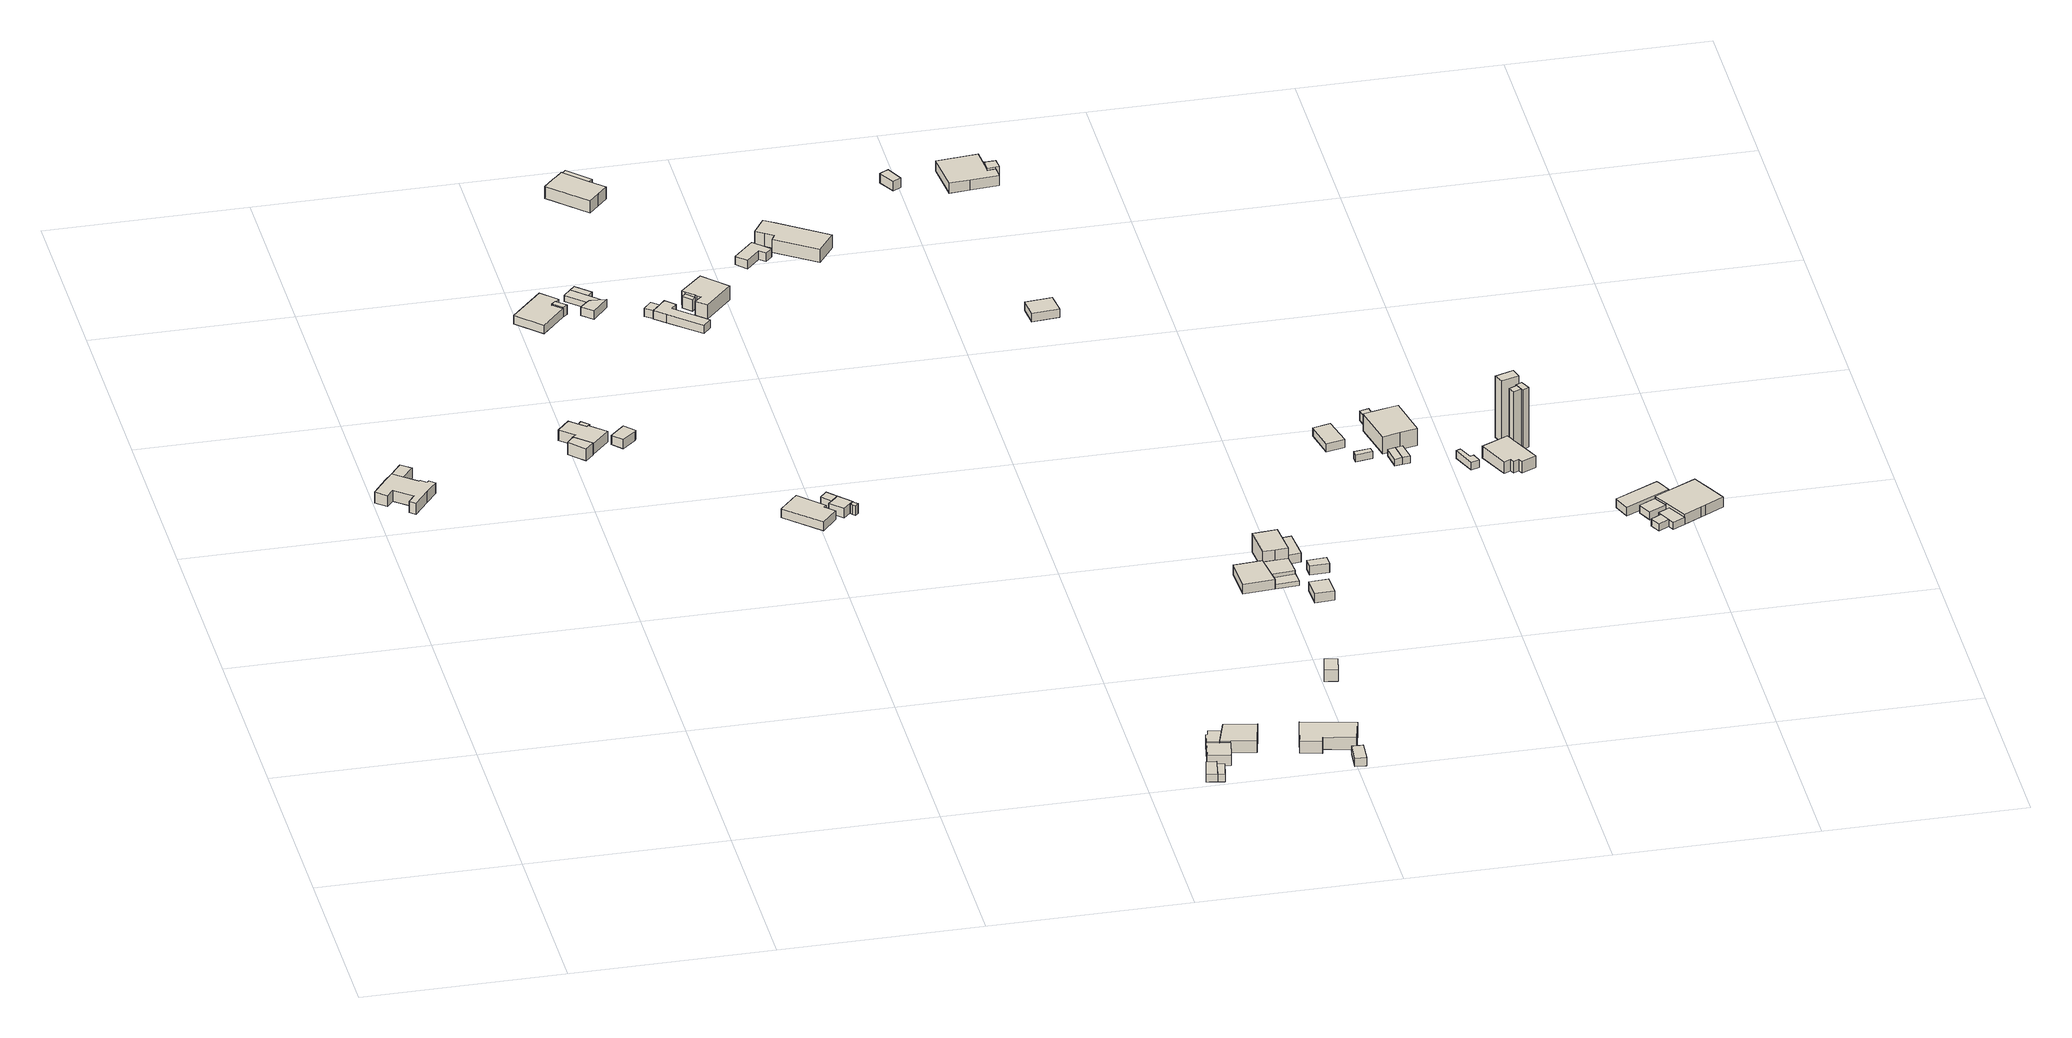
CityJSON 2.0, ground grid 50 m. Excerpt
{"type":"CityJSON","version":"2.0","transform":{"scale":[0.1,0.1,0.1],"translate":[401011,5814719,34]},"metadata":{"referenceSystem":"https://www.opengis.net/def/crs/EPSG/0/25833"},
"CityObjects":{
"building1":{"type":"Building","attributes":{"Gemeindeschluessel":"11000011","function":"31001_1010"},"address":[{"country":"Germany","locality":"Berlin","thoroughfareNumber":"14","thoroughfareName":"Verlängerte Waldowallee"}],"children":["building1-1","building1-2"]},
"building1-1":{"type":"BuildingPart","attributes":{"BezugspunktDach":"2200","measuredHeight":3.56,"storeysAboveGround":1},"parents":["building1"],"geometry":[{"type":"MultiSurface","lod":"1","boundaries":[[[0,1,2,3,4,5,6,7,8,9,10,11,12,13,14]],[[15,16,17,18,19,20,21,22,23,24,25,26,27,28,29]],[[15,29,14,13]],[[16,15,13,12]],[[30,31,12,11]],[[18,17,11,10]],[[19,18,10,9]],[[20,19,9,8]],[[21,20,8,7]],[[22,21,7,6]],[[23,22,6,5]],[[24,23,5,4]],[[25,24,4,3]],[[26,25,3,2]],[[27,26,2,1]],[[28,27,1,0]],[[29,28,0,14]],[[32,17,16,31,30]]]}]},
"building1-2":{"type":"BuildingPart","attributes":{"BezugspunktDach":"2200","measuredHeight":2.98,"storeysAboveGround":1},"parents":["building1"],"geometry":[{"type":"Solid","lod":"1","boundaries":[[[[30,33,34,31]],[[35,36,17,16]],[[35,16,31,34]],[[36,35,34,33]],[[17,36,33,30]],[[17,30,31,16]]]]}]},
"building2":{"type":"Building","attributes":{"Gemeindeschluessel":"11000011","BezugspunktDach":"2200","function":"51009_1610","measuredHeight":3.35,"storeysAboveGround":0},"address":[{"country":"Germany","locality":"Berlin"}],"geometry":[{"type":"Solid","lod":"1","boundaries":[[[[37,38,39,40]],[[41,42,43,44]],[[41,44,40,39]],[[42,41,39,38]],[[43,42,38,37]],[[44,43,37,40]]]]}]},
"building3":{"type":"Building","attributes":{"Gemeindeschluessel":"11000011","BezugspunktDach":"2200","function":"31001_1010","measuredHeight":2.87,"storeysAboveGround":1},"address":[{"country":"Germany","locality":"Berlin","thoroughfareNumber":"10","thoroughfareName":"Agavensteig"}],"geometry":[{"type":"Solid","lod":"1","boundaries":[[[[45,46,47,48,49,50,51,52,53,54]],[[55,56,57,58,59,60,61,62,63,64]],[[55,64,54,53]],[[56,55,53,52]],[[57,56,52,51]],[[58,57,51,50]],[[59,58,50,49]],[[60,59,49,48]],[[61,60,48,47]],[[62,61,47,46]],[[63,62,46,45]],[[64,63,45,54]]]]}]},
"building4":{"type":"Building","attributes":{"Gemeindeschluessel":"11000011","BezugspunktDach":"2200","function":"51009_1610","measuredHeight":2.62,"storeysAboveGround":0},"address":[{"country":"Germany","locality":"Berlin"}],"geometry":[{"type":"Solid","lod":"1","boundaries":[[[[65,66,67,68,69]],[[70,71,72,73,74]],[[70,74,69,68]],[[71,70,68,67]],[[72,71,67,66]],[[73,72,66,65]],[[74,73,65,69]]]]}]},
"building5":{"type":"Building","attributes":{"Gemeindeschluessel":"11000011","BezugspunktDach":"2200","function":"31001_2463","measuredHeight":2.5,"storeysAboveGround":1},"address":[{"country":"Germany","locality":"Berlin","thoroughfareNumber":"10 (1)","thoroughfareName":"Agavensteig"}],"geometry":[{"type":"Solid","lod":"1","boundaries":[[[[75,76,77,78,79]],[[80,81,82,83,84]],[[80,84,79,78]],[[81,80,78,77]],[[82,81,77,76]],[[83,82,76,75]],[[84,83,75,79]]]]}]},
"building6":{"type":"Building","attributes":{"Gemeindeschluessel":"11000011","BezugspunktDach":"2200","function":"31001_1010","measuredHeight":2.31,"storeysAboveGround":1},"address":[{"country":"Germany","locality":"Berlin","thoroughfareNumber":"17","thoroughfareName":"Birkenknick"}],"geometry":[{"type":"Solid","lod":"1","boundaries":[[[[85,86,87,88,89,90,91]],[[92,93,94,95,96,97,98]],[[92,98,91,90]],[[93,92,90,89]],[[94,93,89,88]],[[95,94,88,87]],[[96,95,87,86]],[[97,96,86,85]],[[98,97,85,91]]]]}]},
"building7":{"type":"Building","attributes":{"Gemeindeschluessel":"11000011","BezugspunktDach":"2200","function":"51009_1610","measuredHeight":2.62,"storeysAboveGround":0},"address":[{"country":"Germany","locality":"Berlin"}],"geometry":[{"type":"Solid","lod":"1","boundaries":[[[[99,100,101,102]],[[94,103,96,95]],[[94,95,102,101]],[[103,94,101,100]],[[96,103,100,99]],[[95,96,99,102]]]]}]},
"building8":{"type":"Building","attributes":{"Gemeindeschluessel":"11000011","BezugspunktDach":"2200","function":"31001_1010","measuredHeight":2.4,"storeysAboveGround":1},"address":[{"country":"Germany","locality":"Berlin","thoroughfareNumber":"6","thoroughfareName":"Verlängerte Waldowallee"}],"geometry":[{"type":"Solid","lod":"1","boundaries":[[[[104,105,106,107,108,109]],[[110,111,112,113,114,115]],[[110,115,109,108]],[[111,110,108,107]],[[112,111,107,106]],[[113,112,106,105]],[[114,113,105,104]],[[115,114,104,109]]]]}]},
"building9":{"type":"Building","attributes":{"Gemeindeschluessel":"11000011","function":"31001_2143"},"address":[{"country":"Germany","locality":"Berlin","thoroughfareNumber":"17 (1)","thoroughfareName":"Birkenknick"}],"children":["building9-1","building9-2"]},
"building9-1":{"type":"BuildingPart","attributes":{"BezugspunktDach":"2200","measuredHeight":2.36,"storeysAboveGround":1},"parents":["building9"],"geometry":[{"type":"MultiSurface","lod":"1","boundaries":[[[116,117,118,119]],[[120,121,122,123]],[[120,123,119,118]],[[124,125,118,117]],[[122,121,117,116]],[[123,122,116,119]],[[121,120,125,124]]]}]},
"building9-2":{"type":"BuildingPart","attributes":{"BezugspunktDach":"2200","measuredHeight":1.68,"storeysAboveGround":1},"parents":["building9"],"geometry":[{"type":"Solid","lod":"1","boundaries":[[[[125,124,126,127]],[[128,121,120,129]],[[128,129,127,126]],[[121,128,126,124]],[[129,120,125,127]],[[121,124,125,120]]]]}]},
"building10":{"type":"Building","attributes":{"Gemeindeschluessel":"11000011","BezugspunktDach":"2200","function":"51009_1610","measuredHeight":1.44,"storeysAboveGround":0},"address":[{"country":"Germany","locality":"Berlin"}],"geometry":[{"type":"Solid","lod":"1","boundaries":[[[[130,131,132,126]],[[133,134,135,136]],[[133,136,126,132]],[[134,133,132,131]],[[135,134,131,130]],[[136,135,130,126]]]]}]},
"building11":{"type":"Building","attributes":{"Gemeindeschluessel":"11000011","BezugspunktDach":"2200","function":"31001_2143","measuredHeight":2.61,"storeysAboveGround":1},"address":[{"country":"Germany","locality":"Berlin","thoroughfareNumber":"14 (1)","thoroughfareName":"Verlängerte Waldowallee"}],"geometry":[{"type":"Solid","lod":"1","boundaries":[[[[137,138,139,140]],[[141,142,143,144]],[[141,144,140,139]],[[142,141,139,138]],[[143,142,138,137]],[[144,143,137,140]]]]}]},
"building12":{"type":"Building","attributes":{"Gemeindeschluessel":"11000011","BezugspunktDach":"2200","function":"31001_2143","measuredHeight":2.67,"storeysAboveGround":1},"address":[{"country":"Germany","locality":"Berlin","thoroughfareNumber":"14 (2)","thoroughfareName":"Verlängerte Waldowallee"}],"geometry":[{"type":"Solid","lod":"1","boundaries":[[[[145,146,147,138,137,148]],[[143,142,149,150,151,152]],[[143,152,148,137]],[[142,143,137,138]],[[149,142,138,147]],[[150,149,147,146]],[[151,150,146,145]],[[152,151,145,148]]]]}]},
"building13":{"type":"Building","attributes":{"Gemeindeschluessel":"11000011","BezugspunktDach":"2200","function":"31001_2143","measuredHeight":2.68,"storeysAboveGround":1},"address":[{"country":"Germany","locality":"Berlin","thoroughfareNumber":"14 (3)","thoroughfareName":"Verlängerte Waldowallee"}],"geometry":[{"type":"Solid","lod":"1","boundaries":[[[[153,154,155,156,147,146]],[[157,158,159,160,161,162]],[[157,162,146,147]],[[158,157,147,156]],[[159,158,156,155]],[[160,159,155,154]],[[161,160,154,153]],[[162,161,153,146]]]]}]},
"building14":{"type":"Building","attributes":{"Gemeindeschluessel":"11000011","BezugspunktDach":"2200","function":"51009_1610","measuredHeight":2.17,"storeysAboveGround":0},"address":[{"country":"Germany","locality":"Berlin"}],"geometry":[{"type":"Solid","lod":"1","boundaries":[[[[163,164,165,166]],[[167,168,169,170]],[[167,170,166,165]],[[168,167,165,164]],[[169,168,164,163]],[[170,169,163,166]]]]}]},
"building15":{"type":"Building","attributes":{"Gemeindeschluessel":"11000011","BezugspunktDach":"2200","function":"31001_2463","measuredHeight":2.28,"storeysAboveGround":1},"address":[{"country":"Germany","locality":"Berlin","thoroughfareNumber":"14C (1)","thoroughfareName":"Verlängerte Waldowallee"}],"geometry":[{"type":"Solid","lod":"1","boundaries":[[[[171,172,173,174,175,176,164,163]],[[177,178,179,180,181,182,183,184]],[[177,184,163,164]],[[178,177,164,176]],[[179,178,176,175]],[[180,179,175,174]],[[181,180,174,173]],[[182,181,173,172]],[[183,182,172,171]],[[184,183,171,163]]]]}]},
"building16":{"type":"Building","attributes":{"Gemeindeschluessel":"11000011","BezugspunktDach":"2200","function":"51009_1610","measuredHeight":3.14,"storeysAboveGround":0},"address":[{"country":"Germany","locality":"Berlin"}],"geometry":[{"type":"Solid","lod":"1","boundaries":[[[[185,186,187,188]],[[189,190,191,192]],[[189,192,188,187]],[[190,189,187,186]],[[191,190,186,185]],[[192,191,185,188]]]]}]},
"building17":{"type":"Building","attributes":{"Gemeindeschluessel":"11000011","function":"31001_1010"},"address":[{"country":"Germany","locality":"Berlin","thoroughfareNumber":"8A","thoroughfareName":"Eibenallee"}],"children":["building17-1","building17-2"]},
"building17-1":{"type":"BuildingPart","attributes":{"BezugspunktDach":"2200","measuredHeight":3.75,"storeysAboveGround":1},"parents":["building17"],"geometry":[{"type":"MultiSurface","lod":"1","boundaries":[[[193,194,195,196,197,198,199,200,201]],[[202,203,204,205,206,207,208,209,210]],[[202,210,201,200]],[[203,202,200,199]],[[204,203,199,198]],[[205,204,198,197]],[[211,212,205,197,196]],[[207,206,196,195]],[[208,207,195,194]],[[209,208,194,193]],[[210,209,193,201]],[[206,205,212,211]]]}]},
"building17-2":{"type":"BuildingPart","attributes":{"BezugspunktDach":"2200","measuredHeight":2.92,"storeysAboveGround":1},"parents":["building17"],"geometry":[{"type":"Solid","lod":"1","boundaries":[[[[211,213,214,212]],[[215,216,206,205]],[[215,205,212,214]],[[216,215,214,213]],[[206,216,213,211]],[[205,206,211,212]]]]}]},
"building18":{"type":"Building","attributes":{"Gemeindeschluessel":"11000011","BezugspunktDach":"2200","function":"31001_1010","measuredHeight":4.3,"storeysAboveGround":1},"address":[{"country":"Germany","locality":"Berlin","thoroughfareNumber":"9","thoroughfareName":"Eibenallee"}],"geometry":[{"type":"Solid","lod":"1","boundaries":[[[[217,218,219,220,221,222,223,224,225,226]],[[227,228,229,230,231,232,233,234,235,236]],[[227,236,226,225]],[[228,227,225,224]],[[229,228,224,223]],[[230,229,223,222]],[[231,230,222,221]],[[232,231,221,220]],[[233,232,220,219]],[[234,233,219,218]],[[235,234,218,217]],[[236,235,217,226]]]]}]},
"building19":{"type":"Building","attributes":{"Gemeindeschluessel":"11000011","BezugspunktDach":"2200","function":"31001_1010","measuredHeight":2.19,"storeysAboveGround":1},"address":[{"country":"Germany","locality":"Berlin","thoroughfareNumber":"24A (1)","thoroughfareName":"Verlängerte Waldowallee"}],"geometry":[{"type":"Solid","lod":"1","boundaries":[[[[237,238,239,240,241]],[[242,243,244,245,246]],[[242,246,241,240]],[[243,242,240,239]],[[244,243,239,238]],[[245,244,238,237]],[[246,245,237,241]]]]}]},
"building20":{"type":"Building","attributes":{"Gemeindeschluessel":"11000011","BezugspunktDach":"2200","function":"51009_1610","measuredHeight":2.13,"storeysAboveGround":0},"address":[{"country":"Germany","locality":"Berlin"}],"geometry":[{"type":"Solid","lod":"1","boundaries":[[[[247,248,238,237]],[[244,249,250,245]],[[244,245,237,238]],[[249,244,238,248]],[[250,249,248,247]],[[245,250,247,237]]]]}]},
"building21":{"type":"Building","attributes":{"Gemeindeschluessel":"11000011","function":"31001_1010"},"address":[{"country":"Germany","locality":"Berlin","thoroughfareNumber":"24A","thoroughfareName":"Verlängerte Waldowallee"}],"children":["building21-1","building21-2","building21-3"]},
"building21-1":{"type":"BuildingPart","attributes":{"BezugspunktDach":"2200","measuredHeight":3.64,"storeysAboveGround":1},"parents":["building21"],"geometry":[{"type":"MultiSurface","lod":"1","boundaries":[[[251,252,253,254,255,256]],[[257,258,259,260,261,262]],[[263,264,262,256,255]],[[258,257,255,254]],[[259,258,254,253]],[[260,259,253,252]],[[261,260,252,251]],[[265,266,261,251,256]],[[257,262,264,263]],[[262,261,266,265]]]}]},
"building21-2":{"type":"BuildingPart","attributes":{"BezugspunktDach":"2200","measuredHeight":3.01,"storeysAboveGround":1},"parents":["building21"],"geometry":[{"type":"MultiSurface","lod":"1","boundaries":[[[264,263,267,268,269,270]],[[271,272,273,257,262,274]],[[271,274,270,269]],[[272,271,269,268]],[[273,272,268,267]],[[257,273,267,263]],[[275,276,265,262,264,270]],[[257,263,264,262]],[[274,277,262,265,276,275]]]}]},
"building21-3":{"type":"BuildingPart","attributes":{"BezugspunktDach":"2200","measuredHeight":2.93,"storeysAboveGround":1},"parents":["building21"],"geometry":[{"type":"MultiSurface","lod":"1","boundaries":[[[278,266,276,279]],[[274,261,280,281]],[[274,281,279,276]],[[280,261,266,278]],[[281,280,278,279]],[[261,262,265,266]],[[274,276,265,262]]]}]},
"building22":{"type":"Building","attributes":{"Gemeindeschluessel":"11000011","BezugspunktDach":"2200","function":"31001_2463","measuredHeight":2.27,"storeysAboveGround":1},"address":[{"country":"Germany","locality":"Berlin","thoroughfareNumber":"4 (1)","thoroughfareName":"Eibenallee"}],"geometry":[{"type":"Solid","lod":"1","boundaries":[[[[282,283,284,285,286,287,288]],[[289,290,291,292,293,294,295]],[[289,295,288,287]],[[290,289,287,286]],[[291,290,286,285]],[[292,291,285,284]],[[293,292,284,283]],[[294,293,283,282]],[[295,294,282,288]]]]}]},
"building23":{"type":"Building","attributes":{"Gemeindeschluessel":"11000011","BezugspunktDach":"2200","function":"31001_1010","measuredHeight":3.53,"storeysAboveGround":1},"address":[{"country":"Germany","locality":"Berlin","thoroughfareNumber":"4","thoroughfareName":"Eibenallee"}],"geometry":[{"type":"Solid","lod":"1","boundaries":[[[[296,297,298,299,300,301,302,303]],[[304,305,306,307,308,309,310,311]],[[304,311,303,302]],[[305,304,302,301]],[[306,305,301,300]],[[307,306,300,299]],[[308,307,299,298]],[[309,308,298,297]],[[310,309,297,296]],[[311,310,296,303]]]]}]},
"building24":{"type":"Building","attributes":{"Gemeindeschluessel":"11000011","BezugspunktDach":"2200","function":"31001_1010","measuredHeight":4,"storeysAboveGround":1},"address":[{"country":"Germany","locality":"Berlin","thoroughfareNumber":"24","thoroughfareName":"Verlängerte Waldowallee"}],"geometry":[{"type":"Solid","lod":"1","boundaries":[[[[312,313,314,315,316,317,318,319]],[[320,321,322,323,324,325,326,327]],[[320,327,319,318]],[[321,320,318,317]],[[322,321,317,316]],[[323,322,316,315]],[[324,323,315,314]],[[325,324,314,313]],[[326,325,313,312]],[[327,326,312,319]]]]}]},
"building25":{"type":"Building","attributes":{"Gemeindeschluessel":"11000011","BezugspunktDach":"2200","function":"31001_2723","measuredHeight":2.28,"storeysAboveGround":1},"address":[{"country":"Germany","locality":"Berlin","thoroughfareNumber":"24 (1)","thoroughfareName":"Verlängerte Waldowallee"}],"geometry":[{"type":"Solid","lod":"1","boundaries":[[[[328,329,330,331]],[[332,333,334,335]],[[332,335,331,330]],[[333,332,330,329]],[[334,333,329,328]],[[335,334,328,331]]]]}]},
"building26":{"type":"Building","attributes":{"Gemeindeschluessel":"11000011","BezugspunktDach":"2200","function":"31001_2463","measuredHeight":3.13,"storeysAboveGround":1},"address":[{"country":"Germany","locality":"Berlin","thoroughfareNumber":"24 (2)","thoroughfareName":"Verlängerte Waldowallee"}],"geometry":[{"type":"Solid","lod":"1","boundaries":[[[[336,337,338,339]],[[340,341,342,343]],[[340,343,339,338]],[[341,340,338,337]],[[342,341,337,336]],[[343,342,336,339]]]]}]},
"building27":{"type":"Building","attributes":{"Gemeindeschluessel":"11000011","function":"31001_1010"},"address":[{"country":"Germany","locality":"Berlin","thoroughfareNumber":"1","thoroughfareName":"Birkenallee"}],"children":["building27-1","building27-2"]},
"building27-1":{"type":"BuildingPart","attributes":{"BezugspunktDach":"2200","measuredHeight":2.64,"storeysAboveGround":1},"parents":["building27"],"geometry":[{"type":"Solid","lod":"1","boundaries":[[[[344,345,346,347]],[[348,349,350,351]],[[348,351,347,346]],[[349,348,346,345],[352,353,354,348]],[[350,349,345,344]],[[351,350,344,347]],[[353,352,348,354]]]]}]},
"building27-2":{"type":"BuildingPart","attributes":{"BezugspunktDach":"2200","measuredHeight":2.24,"storeysAboveGround":1},"parents":["building27"],"geometry":[{"type":"MultiSurface","lod":"1","boundaries":[[[353,355,356,354]],[[357,358,352,348]],[[357,348,354,356]],[[358,357,356,355]],[[352,358,355,353]],[[352,353,354,348,359]]]}]},
"building28":{"type":"Building","attributes":{"Gemeindeschluessel":"11000011","BezugspunktDach":"2200","function":"51009_1610","measuredHeight":1.29,"storeysAboveGround":0},"address":[{"country":"Germany","locality":"Berlin"}],"geometry":[{"type":"Solid","lod":"1","boundaries":[[[[360,361,362,363]],[[358,364,349,352]],[[358,352,363,362]],[[364,358,362,361]],[[349,364,361,360]],[[352,349,360,363]]]]}]},
"building29":{"type":"Building","attributes":{"Gemeindeschluessel":"11000011","BezugspunktDach":"2200","function":"31001_1010","measuredHeight":5.59,"storeysAboveGround":1},"address":[{"country":"Germany","locality":"Berlin","thoroughfareNumber":"1A","thoroughfareName":"Birkenallee"}],"geometry":[{"type":"Solid","lod":"1","boundaries":[[[[365,366,367,368,369,370,371]],[[372,373,374,357,375,376,377]],[[372,377,371,370]],[[373,372,370,369]],[[374,373,369,368]],[[357,374,368,367]],[[375,357,367,366]],[[376,375,366,365]],[[377,376,365,371]]]]}]},
"building30":{"type":"Building","attributes":{"Gemeindeschluessel":"11000011","BezugspunktDach":"2200","function":"51009_1610","measuredHeight":2.47,"storeysAboveGround":0},"address":[{"country":"Germany","locality":"Berlin"}],"geometry":[{"type":"Solid","lod":"1","boundaries":[[[[378,379,380,381]],[[382,383,384,385]],[[382,385,381,380]],[[383,382,380,379]],[[384,383,379,378]],[[385,384,378,381]]]]}]},
"building31":{"type":"Building","attributes":{"Gemeindeschluessel":"11000011","BezugspunktDach":"2200","function":"51009_1610","measuredHeight":2.66,"storeysAboveGround":0},"address":[{"country":"Germany","locality":"Berlin"}],"geometry":[{"type":"Solid","lod":"1","boundaries":[[[[386,387,388,389]],[[390,391,392,393]],[[390,393,389,388]],[[391,390,388,387]],[[392,391,387,386]],[[393,392,386,389]]]]}]},
"building32":{"type":"Building","attributes":{"Gemeindeschluessel":"11000011","BezugspunktDach":"2200","function":"31001_2723","measuredHeight":2.44,"storeysAboveGround":1},"address":[{"country":"Germany","locality":"Berlin","thoroughfareNumber":"15A (1)","thoroughfareName":"Verlängerte Waldowallee"}],"geometry":[{"type":"Solid","lod":"1","boundaries":[[[[394,395,396,397]],[[398,399,374,373]],[[398,373,397,396]],[[399,398,396,395]],[[374,399,395,394]],[[373,374,394,397]]]]}]},
"building33":{"type":"Building","attributes":{"Gemeindeschluessel":"11000011","BezugspunktDach":"2200","function":"31001_1010","measuredHeight":2.35,"storeysAboveGround":1},"address":[{"country":"Germany","locality":"Berlin","thoroughfareNumber":"17","thoroughfareName":"Birkenallee"}],"geometry":[{"type":"Solid","lod":"1","boundaries":[[[[400,401,402,403]],[[404,405,406,407]],[[404,407,403,402]],[[405,404,402,401]],[[406,405,401,400]],[[407,406,400,403]]]]}]},
"building34":{"type":"Building","attributes":{"Gemeindeschluessel":"11000011","BezugspunktDach":"2200","function":"31001_2723","measuredHeight":2.56,"storeysAboveGround":1},"address":[{"country":"Germany","locality":"Berlin","thoroughfareNumber":"15 (1)","thoroughfareName":"Verlängerte Waldowallee"}],"geometry":[{"type":"Solid","lod":"1","boundaries":[[[[408,409,410,411]],[[412,413,414,415]],[[412,415,411,410]],[[413,412,410,409]],[[414,413,409,408]],[[415,414,408,411]]]]}]},
"building35":{"type":"Building","attributes":{"Gemeindeschluessel":"11000011","BezugspunktDach":"2200","function":"31001_1010","measuredHeight":3.48,"storeysAboveGround":1},"address":[{"country":"Germany","locality":"Berlin","thoroughfareNumber":"25, 27","thoroughfareName":"Birkenallee"}],"geometry":[{"type":"Solid","lod":"1","boundaries":[[[[416,417,418,419,420,421,422,423]],[[424,425,426,427,428,429,430,431]],[[424,431,423,422]],[[425,424,422,421]],[[426,425,421,420]],[[427,426,420,419]],[[428,427,419,418]],[[429,428,418,417]],[[430,429,417,416]],[[431,430,416,423]]]]}]},
"building36":{"type":"Building","attributes":{"Gemeindeschluessel":"11000011","BezugspunktDach":"2200","function":"51009_1610","measuredHeight":3.5,"storeysAboveGround":0},"address":[{"country":"Germany","locality":"Berlin"}],"geometry":[{"type":"Solid","lod":"1","boundaries":[[[[432,433,434,435,436]],[[437,438,439,440,441]],[[437,441,436,435]],[[438,437,435,434]],[[439,438,434,433]],[[440,439,433,432]],[[441,440,432,436]]]]}]},
"building37":{"type":"Building","attributes":{"Gemeindeschluessel":"11000011","BezugspunktDach":"2200","function":"31001_2143","measuredHeight":2.19,"storeysAboveGround":1},"address":[{"country":"Germany","locality":"Berlin","thoroughfareNumber":"242A (5)","thoroughfareName":"Köpenicker Allee"}],"geometry":[{"type":"Solid","lod":"1","boundaries":[[[[442,443,444,445]],[[446,447,448,449]],[[446,449,445,444]],[[447,446,444,443]],[[448,447,443,442]],[[449,448,442,445]]]]}]},
"building38":{"type":"Building","attributes":{"Gemeindeschluessel":"11000011","BezugspunktDach":"2200","function":"31001_2143","measuredHeight":1.85,"storeysAboveGround":1},"address":[{"country":"Germany","locality":"Berlin","thoroughfareNumber":"242A (4)","thoroughfareName":"Köpenicker Allee"}],"geometry":[{"type":"Solid","lod":"1","boundaries":[[[[450,451,452,453]],[[454,455,456,457]],[[454,457,453,452]],[[455,454,452,451]],[[456,455,451,450]],[[457,456,450,453]]]]}]},
"building39":{"type":"Building","attributes":{"Gemeindeschluessel":"11000011","BezugspunktDach":"2200","function":"31001_2143","measuredHeight":1.84,"storeysAboveGround":1},"address":[{"country":"Germany","locality":"Berlin","thoroughfareNumber":"242A (3)","thoroughfareName":"Köpenicker Allee"}],"geometry":[{"type":"Solid","lod":"1","boundaries":[[[[458,459,460,461]],[[462,463,464,465]],[[462,465,461,460]],[[463,462,460,459]],[[464,463,459,458]],[[465,464,458,461]]]]}]},
"building40":{"type":"Building","attributes":{"Gemeindeschluessel":"11000011","BezugspunktDach":"2200","function":"51009_1610","measuredHeight":1.86,"storeysAboveGround":0},"address":[{"country":"Germany","locality":"Berlin"}],"geometry":[{"type":"Solid","lod":"1","boundaries":[[[[459,466,467,460]],[[468,469,470,471]],[[468,471,460,467]],[[469,468,467,466]],[[470,469,466,459]],[[471,470,459,460]]]]}]},
"building41":{"type":"Building","attributes":{"Gemeindeschluessel":"11000011","BezugspunktDach":"2200","function":"31001_2143","measuredHeight":2.56,"storeysAboveGround":1},"address":[{"country":"Germany","locality":"Berlin","thoroughfareNumber":"242A (2)","thoroughfareName":"Köpenicker Allee"}],"geometry":[{"type":"Solid","lod":"1","boundaries":[[[[472,473,474,475]],[[476,477,478,479]],[[476,479,475,474]],[[477,476,474,473]],[[478,477,473,472]],[[479,478,472,475]]]]}]},
"building42":{"type":"Building","attributes":{"Gemeindeschluessel":"11000011","BezugspunktDach":"2200","function":"31001_1010","measuredHeight":6.48,"storeysAboveGround":1},"address":[{"country":"Germany","locality":"Berlin","thoroughfareNumber":"5A","thoroughfareName":"Birkenallee"}],"geometry":[{"type":"Solid","lod":"1","boundaries":[[[[480,481,482,483,484,485]],[[486,487,488,489,490,491]],[[486,491,485,484]],[[487,486,484,483]],[[488,487,483,482]],[[489,488,482,481]],[[490,489,481,480]],[[491,490,480,485]]]]}]},
"building43":{"type":"Building","attributes":{"Gemeindeschluessel":"11000011","BezugspunktDach":"2200","function":"31001_1010","measuredHeight":2.14,"storeysAboveGround":1},"address":[{"country":"Germany","locality":"Berlin","thoroughfareNumber":"3B (1)","thoroughfareName":"Birkenallee"}],"geometry":[{"type":"Solid","lod":"1","boundaries":[[[[492,493,494,495,496,497]],[[498,499,500,501,502,503]],[[498,503,497,496]],[[499,498,496,495]],[[500,499,495,494]],[[501,500,494,493]],[[502,501,493,492]],[[503,502,492,497]]]]}]},
"building44":{"type":"Building","attributes":{"Gemeindeschluessel":"11000011","BezugspunktDach":"2200","function":"31001_1010","measuredHeight":3.91,"storeysAboveGround":1},"address":[{"country":"Germany","locality":"Berlin","thoroughfareNumber":"3B","thoroughfareName":"Birkenallee"}],"geometry":[{"type":"Solid","lod":"1","boundaries":[[[[504,505,506,507,508,509,510,511,512,513,514]],[[515,516,517,518,519,520,521,522,523,524,525]],[[515,525,514,513]],[[516,515,513,512]],[[517,516,512,511]],[[518,517,511,510]],[[519,518,510,509]],[[520,519,509,508]],[[521,520,508,507]],[[522,521,507,506]],[[523,522,506,505]],[[524,523,505,504]],[[525,524,504,514]]]]}]},
"building45":{"type":"Building","attributes":{"Gemeindeschluessel":"11000011","BezugspunktDach":"2200","function":"51009_1610","measuredHeight":16.32,"storeysAboveGround":0},"address":[{"country":"Germany","locality":"Berlin"}],"geometry":[{"type":"Solid","lod":"1","boundaries":[[[[526,527,528,529]],[[530,531,532,533]],[[530,533,529,528]],[[531,530,528,527]],[[532,531,527,526]],[[533,532,526,529]]]]}]},
"building46":{"type":"Building","attributes":{"Gemeindeschluessel":"11000011","BezugspunktDach":"2200","function":"31001_2463","measuredHeight":16.76,"storeysAboveGround":1},"address":[{"country":"Germany","locality":"Berlin","thoroughfareNumber":"242A (1)","thoroughfareName":"Köpenicker Allee"}],"geometry":[{"type":"Solid","lod":"1","boundaries":[[[[534,535,536,537]],[[538,539,540,541]],[[538,541,537,536]],[[539,538,536,535]],[[540,539,535,534]],[[541,540,534,537]]]]}]},
"building47":{"type":"Building","attributes":{"Gemeindeschluessel":"11000011","BezugspunktDach":"2200","function":"31001_1010","measuredHeight":16.32,"storeysAboveGround":1},"address":[{"country":"Germany","locality":"Berlin","thoroughfareNumber":"3B (2)","thoroughfareName":"Birkenallee"}],"geometry":[{"type":"Solid","lod":"1","boundaries":[[[[528,527,542,543,544,545]],[[546,547,548,531,530,549]],[[546,549,545,544]],[[547,546,544,543]],[[548,547,543,542]],[[531,548,542,527]],[[530,531,527,528]],[[549,530,528,545]]]]}]},
"building48":{"type":"Building","attributes":{"Gemeindeschluessel":"11000011","BezugspunktDach":"2200","function":"51009_1610","measuredHeight":2.05,"storeysAboveGround":0},"address":[{"country":"Germany","locality":"Berlin"}],"geometry":[{"type":"Solid","lod":"1","boundaries":[[[[550,551,552,553]],[[554,555,556,557]],[[554,557,553,552]],[[555,554,552,551]],[[556,555,551,550]],[[557,556,550,553]]]]}]},
"building49":{"type":"Building","attributes":{"Gemeindeschluessel":"11000011","BezugspunktDach":"2200","function":"31001_2723","measuredHeight":2.4,"storeysAboveGround":1},"address":[{"country":"Germany","locality":"Berlin","thoroughfareNumber":"250 (1)","thoroughfareName":"Köpenicker Allee"}],"geometry":[{"type":"Solid","lod":"1","boundaries":[[[[558,559,560,561,562]],[[563,564,565,566,567]],[[563,567,562,561]],[[564,563,561,560]],[[565,564,560,559]],[[566,565,559,558]],[[567,566,558,562]]]]}]},
"building50":{"type":"Building","attributes":{"Gemeindeschluessel":"11000011","BezugspunktDach":"2200","function":"51009_1610","measuredHeight":2.05,"storeysAboveGround":0},"address":[{"country":"Germany","locality":"Berlin"}],"geometry":[{"type":"Solid","lod":"1","boundaries":[[[[552,551,568,569,570,571]],[[572,573,574,555,554,575]],[[572,575,571,570]],[[573,572,570,569]],[[574,573,569,568]],[[555,574,568,551]],[[554,555,551,552]],[[575,554,552,571]]]]}]},
"building51":{"type":"Building","attributes":{"Gemeindeschluessel":"11000011","function":"31001_1010"},"address":[{"country":"Germany","locality":"Berlin","thoroughfareNumber":"250","thoroughfareName":"Köpenicker Allee"}],"children":["building51-1","building51-2"]},
"building51-1":{"type":"BuildingPart","attributes":{"BezugspunktDach":"2200","measuredHeight":3.33,"storeysAboveGround":1},"parents":["building51"],"geometry":[{"type":"MultiSurface","lod":"1","boundaries":[[[576,577,578,579,580,581,582,583]],[[584,585,586,587,588,589,590,591]],[[584,591,583,582]],[[585,584,582,581]],[[586,585,581,580]],[[587,586,580,579]],[[588,587,579,578]],[[589,588,578,577]],[[590,589,577,576]],[[592,593,594,590,576,583]],[[591,590,594,593,592]]]}]},
"building51-2":{"type":"BuildingPart","attributes":{"BezugspunktDach":"2200","measuredHeight":2.18,"storeysAboveGround":1},"parents":["building51"],"geometry":[{"type":"Solid","lod":"1","boundaries":[[[[595,594,593,596]],[[591,590,597,598]],[[591,598,596,593]],[[597,590,594,595]],[[598,597,595,596]],[[590,591,593,594]]]]}]}
},
"vertices":[
[31,1626,40],[47,1647,40],[91,1612,40],[74,1590,40],[88,1578,40],[125,1625,40],[152,1659,40],[138,1671,40],[134,1665,40],[119,1677,40],[116,1674,40],[84,1700,40],[60,1720,40],[40,1695,40],[4,1648,40],[40,1695,10],[60,1720,10],[84,1700,10],[116,1674,10],[119,1677,10],[134,1665,10],[138,1671,10],[152,1659,10],[125,1625,10],[88,1578,10],[74,1590,10],[91,1612,10],[47,1647,10],[31,1626,10],[4,1648,10],[84,1700,39],[60,1720,39],[84,1700,28],
[113,1736,39],[88,1756,39],[88,1756,10],[113,1736,10],
[525,1715,51],[546,1737,51],[506,1772,51],[488,1751,51],[506,1772,18],[546,1737,18],[525,1715,18],[488,1751,18],
[515,1786,48],[505,1776,48],[506,1772,48],[546,1737,48],[592,1785,48],[552,1820,48],[549,1816,48],[530,1832,48],[511,1849,48],[480,1815,48],[511,1849,19],[530,1832,19],[549,1816,19],[552,1820,19],[592,1785,19],[546,1737,19],[506,1772,19],[505,1776,19],[515,1786,19],[480,1815,19],
[549,1816,46],[552,1820,46],[558,1827,46],[540,1844,46],[530,1832,46],[540,1844,20],[558,1827,20],[552,1820,20],[549,1816,20],[530,1832,20],
[621,1749,43],[656,1780,43],[658,1784,43],[634,1809,43],[598,1774,43],[634,1809,18],[658,1784,18],[656,1780,18],[621,1749,18],[598,1774,18],
[549,2292,40],[609,2355,40],[586,2376,40],[596,2387,40],[607,2398,40],[569,2435,40],[489,2350,40],[569,2435,17],[607,2398,17],[596,2387,17],[586,2376,17],[609,2355,17],[549,2292,17],[489,2350,17],
[609,2355,43],[620,2365,43],[596,2387,43],[586,2376,43],[620,2365,17],
[1002,1295,40],[1040,1338,40],[1017,1360,40],[1024,1367,40],[964,1425,40],[917,1374,40],[964,1425,16],[1024,1367,16],[1017,1360,16],[1040,1338,16],[1002,1295,16],[917,1374,16],
[678,2332,38],[718,2378,38],[676,2381,38],[651,2357,38],[676,2381,15],[718,2378,15],[678,2332,15],[651,2357,15],[718,2378,32],[676,2381,32],
[645,2446,32],[626,2426,32],[645,2446,15],[626,2426,15],
[681,2412,32],[693,2426,32],[657,2459,32],[657,2459,17],[693,2426,17],[681,2412,17],[645,2446,17],
[1040,1381,42],[1057,1398,42],[1035,1421,42],[1018,1403,42],[1035,1421,16],[1057,1398,16],[1040,1381,16],[1018,1403,16],
[1061,1340,42],[1079,1359,42],[1087,1367,42],[1030,1370,42],[1087,1367,16],[1079,1359,16],[1061,1340,16],[1030,1370,16],
[1084,1353,42],[1090,1347,42],[1097,1355,42],[1090,1362,42],[1087,1367,15],[1090,1362,15],[1097,1355,15],[1090,1347,15],[1084,1353,15],[1079,1359,15],
[813,2306,38],[833,2327,38],[815,2343,38],[794,2319,38],[815,2343,16],[833,2327,16],[813,2306,16],[794,2319,16],
[840,2282,38],[916,2216,38],[935,2237,38],[858,2306,38],[871,2321,38],[848,2343,38],[833,2327,15],[848,2343,15],[871,2321,15],[858,2306,15],[935,2237,15],[916,2216,15],[840,2282,15],[813,2306,15],
[910,2318,47],[919,2328,47],[899,2348,47],[889,2338,47],[899,2348,16],[919,2328,16],[910,2318,16],[889,2338,16],
[769,2795,50],[794,2822,50],[818,2849,50],[783,2883,50],[730,2935,50],[717,2921,50],[709,2914,50],[704,2909,50],[679,2882,50],[704,2909,17],[709,2914,17],[717,2921,17],[730,2935,17],[783,2883,17],[818,2849,17],[794,2822,17],[769,2795,17],[679,2882,17],[783,2883,46],[730,2935,46],
[795,2896,46],[742,2948,46],[742,2948,17],[795,2896,17],
[899,2348,53],[919,2328,53],[923,2324,53],[930,2317,53],[913,2301,53],[938,2278,53],[1006,2351,53],[977,2380,53],[948,2409,53],[892,2354,53],[948,2409,15],[977,2380,15],[1006,2351,15],[938,2278,15],[913,2301,15],[930,2317,15],[923,2324,15],[919,2328,15],[899,2348,15],[892,2354,15],
[1665,8,36],[1673,52,36],[1675,62,36],[1650,66,36],[1639,13,36],[1650,66,14],[1675,62,14],[1673,52,14],[1665,8,14],[1639,13,14],
[1682,4,36],[1691,48,36],[1691,48,14],[1682,4,14],
[1723,128,47],[1784,116,47],[1800,187,47],[1720,204,47],[1712,180,47],[1697,133,47],[1712,180,14],[1720,204,14],[1800,187,14],[1784,116,14],[1723,128,14],[1697,133,14],[1712,180,44],[1697,133,44],[1697,133,43],[1723,128,43],
[1680,186,44],[1677,170,44],[1672,171,44],[1666,140,44],[1672,171,14],[1677,170,14],[1680,186,14],[1666,140,14],[1666,140,25],[1666,140,43],[1674,138,14],
[1712,72,43],[1656,82,43],[1712,72,14],[1656,82,14],
[1075,2472,41],[1109,2508,41],[1125,2495,41],[1141,2512,41],[1126,2526,41],[1102,2550,41],[1051,2497,41],[1102,2550,18],[1126,2526,18],[1141,2512,18],[1125,2495,18],[1109,2508,18],[1075,2472,18],[1051,2497,18],
[1136,2564,52],[1156,2550,52],[1147,2534,52],[1248,2466,52],[1289,2524,52],[1168,2607,52],[1144,2623,52],[1115,2578,52],[1144,2623,17],[1168,2607,17],[1289,2524,17],[1248,2466,17],[1147,2534,17],[1156,2550,17],[1136,2564,17],[1115,2578,17],
[1932,81,46],[1937,99,46],[2014,81,46],[2022,114,46],[2030,147,46],[1897,177,46],[1890,144,46],[1880,95,46],[1890,144,13],[1897,177,13],[2030,147,13],[2022,114,13],[2014,81,13],[1937,99,13],[1932,81,13],[1880,95,13],
[2021,4,37],[2025,59,37],[1997,61,37],[1993,6,37],[1997,61,14],[2025,59,14],[2021,4,14],[1993,6,14],
[2037,390,43],[2046,438,43],[2015,444,43],[2005,396,43],[2015,444,12],[2046,438,12],[2037,390,12],[2005,396,12],
[1901,816,39],[1979,822,39],[1968,911,39],[1897,906,39],[1968,911,13],[1979,822,13],[1901,816,13],[1897,906,13],[1975,853,13],[1975,853,35],[1968,911,35],
[2035,859,35],[2031,915,35],[2031,915,13],[2035,859,13],[1969,903,13],
[1979,822,26],[2038,825,26],[2035,859,26],[1975,853,26],[2038,825,13],
[1969,913,63],[2000,914,63],[2031,915,63],[2030,923,63],[2023,1001,63],[1992,998,63],[1962,996,63],[1992,998,13],[2023,1001,13],[2030,923,13],[2000,914,13],[1969,913,13],[1962,996,13],
[2057,744,37],[2106,746,37],[2103,801,37],[2055,799,37],[2103,801,12],[2106,746,12],[2057,744,12],[2055,799,12],
[1483,2745,41],[1503,2756,41],[1482,2799,41],[1460,2787,41],[1482,2799,15],[1503,2756,15],[1483,2745,15],[1460,2787,15],
[2030,923,38],[2064,927,38],[2058,1005,38],[2023,1001,38],[2058,1005,13],[2064,927,13],
[1675,2104,39],[1743,2110,39],[1737,2163,39],[1670,2157,39],[1737,2163,16],[1743,2110,16],[1675,2104,16],[1670,2157,16],
[2071,864,39],[2119,866,39],[2118,893,39],[2070,890,39],[2118,893,14],[2119,866,14],[2071,864,14],[2070,890,14],
[1609,2709,42],[1660,2713,42],[1731,2718,42],[1728,2747,42],[1708,2745,42],[1706,2773,42],[1702,2821,42],[1599,2812,42],[1702,2821,14],[1706,2773,14],[1708,2745,14],[1728,2747,14],[1731,2718,14],[1660,2713,14],[1609,2709,14],[1599,2812,14],
[1708,2745,48],[1728,2747,48],[1737,2747,48],[1734,2774,48],[1706,2773,48],[1734,2774,13],[1737,2747,13],[1728,2747,13],[1708,2745,13],[1706,2773,13],
[2224,1386,40],[2271,1397,40],[2253,1474,40],[2209,1464,40],[2253,1474,18],[2271,1397,18],[2224,1386,18],[2209,1464,18],
[2283,1331,36],[2325,1338,36],[2322,1352,36],[2281,1346,36],[2322,1352,17],[2325,1338,17],[2283,1331,17],[2281,1346,17],
[2367,1291,37],[2386,1294,37],[2379,1342,37],[2361,1338,37],[2379,1342,19],[2386,1294,19],[2367,1291,19],[2361,1338,19],
[2406,1298,37],[2398,1346,37],[2398,1346,18],[2406,1298,18],[2386,1294,18],[2379,1342,18],
[2339,1473,43],[2360,1478,43],[2353,1515,43],[2331,1510,43],[2353,1515,17],[2360,1478,17],[2339,1473,17],[2331,1510,17],
[2352,1352,64],[2396,1362,64],[2439,1372,64],[2417,1482,64],[2373,1472,64],[2329,1462,64],[2373,1472,17],[2417,1482,17],[2439,1372,17],[2396,1362,17],[2352,1352,17],[2329,1462,17],
[2538,1234,40],[2559,1242,40],[2550,1265,40],[2541,1262,40],[2526,1298,40],[2515,1293,40],[2526,1298,19],[2541,1262,19],[2550,1265,19],[2559,1242,19],[2538,1234,19],[2515,1293,19],
[2611,1208,48],[2628,1215,48],[2633,1205,48],[2647,1211,48],[2653,1201,48],[2689,1218,48],[2680,1237,48],[2653,1297,48],[2646,1314,48],[2643,1320,48],[2576,1287,48],[2643,1320,16],[2646,1314,16],[2653,1297,16],[2680,1237,16],[2689,1218,16],[2653,1201,16],[2647,1211,16],[2633,1205,16],[2628,1215,16],[2611,1208,16],[2576,1287,16],
[2653,1297,181],[2673,1306,181],[2666,1323,181],[2646,1314,181],[2666,1323,18],[2673,1306,18],[2653,1297,18],[2646,1314,18],
[2635,1345,184],[2679,1358,184],[2671,1386,184],[2625,1370,184],[2671,1386,16],[2679,1358,16],[2635,1345,16],[2625,1370,16],
[2677,1300,181],[2692,1308,181],[2680,1334,181],[2664,1326,181],[2680,1334,18],[2692,1308,18],[2677,1300,18],[2664,1326,18],
[2911,881,35],[2937,896,35],[2925,922,35],[2898,907,35],[2925,922,15],[2937,896,15],[2911,881,15],[2898,907,15],
[2851,961,40],[2964,1018,40],[2947,1054,40],[2944,1059,40],[2835,1004,40],[2944,1059,16],[2947,1054,16],[2964,1018,16],[2851,961,16],[2835,1004,16],
[2945,881,35],[2976,897,35],[2949,946,35],[2921,931,35],[2949,946,15],[2976,897,15],[2945,881,15],[2921,931,15],
[2944,957,43],[2976,897,43],[3020,921,43],[3032,927,43],[3080,953,43],[3056,1000,43],[3032,1046,43],[2925,991,43],[3032,1046,16],[3056,1000,16],[3080,953,16],[3032,927,16],[3020,921,16],[2976,897,16],[2944,957,16],[2925,991,16],[2925,991,35],[2925,991,37],[2944,957,37],
[2900,934,37],[2883,969,37],[2900,934,16],[2883,969,16]
]}
